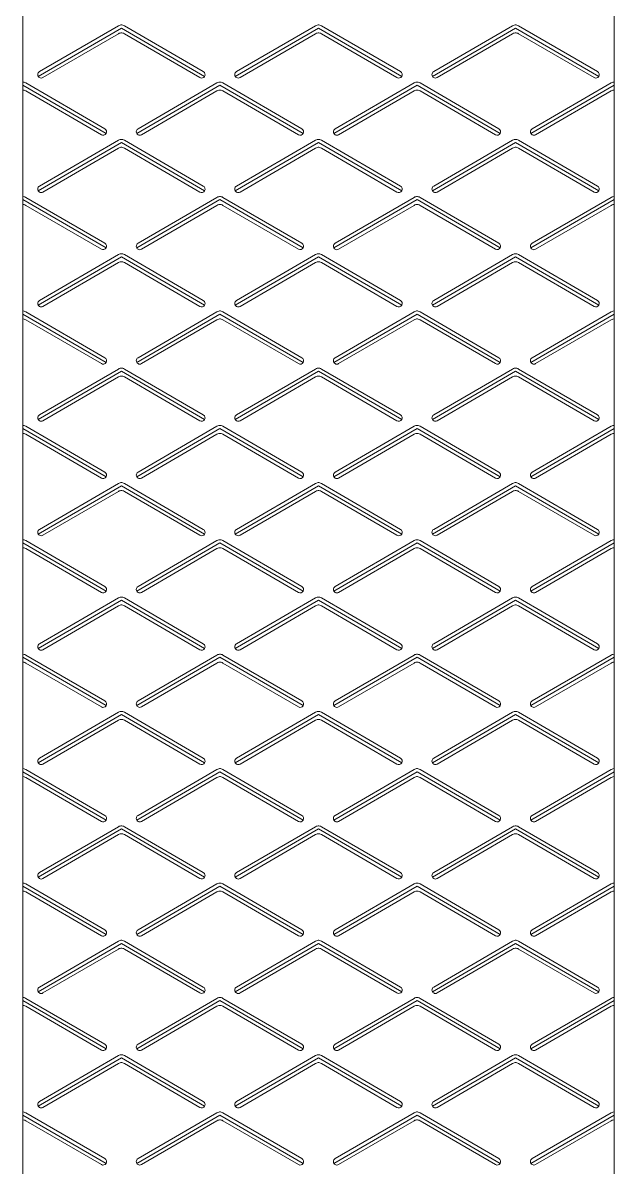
# Model space of a CAD drawing. Header units: metres. Extents: x 0 to 22, y 0 to 162.
# Drawn here: x 0 to 21.54, y 80.15 to 121.79 of the extents above; entities that cross this region are included whole.
import ezdxf

# ---------------------------------------------------------------- set-up
doc = ezdxf.new("R2010")
doc.units = ezdxf.units.M
doc.layers.add('TOP', color=1, linetype='Continuous', lineweight=0)

msp = doc.modelspace()

# ---------------------------------------------------------------- linework, layer by layer
at = {"layer": 'TOP'}
for p, q in [((0.56, 119.844), (3.59, 121.603)), ((0.606, 120.015), (3.482, 121.684)), ((3.482, 121.684), (3.513, 121.7)), ((3.513, 121.7), (3.544, 121.71)), ((3.544, 121.71), (3.575, 121.715)), ((3.575, 121.715), (3.605, 121.715)), ((3.59, 121.603), (6.62, 119.844)), ((3.605, 121.715), (3.636, 121.71)), ((3.636, 121.71), (3.667, 121.7)), ((3.667, 121.7), (3.698, 121.684)), ((3.698, 121.684), (6.574, 120.015)), ((7.74, 119.844), (10.77, 121.603)), ((7.786, 120.015), (10.662, 121.684)), ((10.662, 121.684), (10.693, 121.7)), ((10.693, 121.7), (10.724, 121.71)), ((10.724, 121.71), (10.755, 121.715)), ((10.755, 121.715), (10.785, 121.715)), ((10.77, 121.603), (13.8, 119.844)), ((10.785, 121.715), (10.816, 121.71)), ((10.816, 121.71), (10.847, 121.7)), ((10.847, 121.7), (10.878, 121.684)), ((10.878, 121.684), (13.754, 120.015)), ((14.92, 119.844), (17.95, 121.603)), ((14.966, 120.015), (17.842, 121.684)), ((17.842, 121.684), (17.873, 121.7)), ((17.873, 121.7), (17.904, 121.71)), ((17.904, 121.71), (17.935, 121.715)), ((17.935, 121.715), (17.965, 121.715)), ((17.95, 121.603), (20.98, 119.844)), ((17.965, 121.715), (17.996, 121.71)), ((17.996, 121.71), (18.027, 121.7)), ((18.027, 121.7), (18.058, 121.684)), ((18.058, 121.684), (20.934, 120.015)), ((0.731, 119.798), (3.482, 121.396)), ((3.482, 121.396), (3.513, 121.411)), ((3.513, 121.411), (3.544, 121.421)), ((3.544, 121.421), (3.575, 121.426)), ((3.575, 121.426), (3.605, 121.426)), ((3.605, 121.426), (3.636, 121.421)), ((3.636, 121.421), (3.667, 121.411)), ((3.667, 121.411), (3.698, 121.396)), ((3.698, 121.396), (6.449, 119.798)), ((7.911, 119.798), (10.662, 121.396)), ((10.662, 121.396), (10.693, 121.411)), ((10.693, 121.411), (10.724, 121.421)), ((10.724, 121.421), (10.755, 121.426)), ((10.755, 121.426), (10.785, 121.426)), ((10.785, 121.426), (10.816, 121.421)), ((10.816, 121.421), (10.847, 121.411)), ((10.847, 121.411), (10.878, 121.396)), ((10.878, 121.396), (13.629, 119.798)), ((15.091, 119.798), (17.842, 121.396)), ((17.842, 121.396), (17.873, 121.411)), ((17.873, 121.411), (17.904, 121.421)), ((17.904, 121.421), (17.935, 121.426)), ((17.935, 121.426), (17.965, 121.426)), ((17.965, 121.426), (17.996, 121.421)), ((17.996, 121.421), (18.027, 121.411)), ((18.027, 121.411), (18.058, 121.396)), ((18.058, 121.396), (20.809, 119.798)), ((0, 119.521), (3.03, 117.762)), ((0.015, 119.633), (0.046, 119.628)), ((0.046, 119.628), (0.077, 119.617)), ((0.077, 119.617), (0.108, 119.602)), ((0.108, 119.602), (2.984, 117.932)), ((4.15, 117.762), (7.18, 119.521)), ((4.196, 117.932), (7.072, 119.602)), ((7.072, 119.602), (7.103, 119.617)), ((7.103, 119.617), (7.134, 119.628)), ((7.134, 119.628), (7.165, 119.633)), ((7.165, 119.633), (7.195, 119.633)), ((7.18, 119.521), (10.21, 117.762)), ((7.195, 119.633), (7.226, 119.628)), ((7.226, 119.628), (7.257, 119.617)), ((7.257, 119.617), (7.288, 119.602)), ((7.288, 119.602), (10.164, 117.932)), ((11.33, 117.762), (14.36, 119.521)), ((11.376, 117.932), (14.252, 119.602)), ((14.252, 119.602), (14.283, 119.617)), ((14.283, 119.617), (14.314, 119.628)), ((14.314, 119.628), (14.345, 119.633)), ((14.345, 119.633), (14.375, 119.633)), ((14.36, 119.521), (17.39, 117.762)), ((14.375, 119.633), (14.406, 119.628)), ((14.406, 119.628), (14.437, 119.617)), ((14.437, 119.617), (14.468, 119.602)), ((14.468, 119.602), (17.344, 117.932)), ((18.51, 117.762), (21.54, 119.521)), ((18.556, 117.932), (21.432, 119.602)), ((21.432, 119.602), (21.463, 119.617)), ((21.463, 119.617), (21.494, 119.628)), ((21.494, 119.628), (21.525, 119.633)), ((0.015, 119.344), (0.046, 119.339)), ((0.046, 119.339), (0.077, 119.329)), ((0.077, 119.329), (0.108, 119.313)), ((0.108, 119.313), (2.859, 117.716)), ((4.321, 117.716), (7.072, 119.313)), ((7.072, 119.313), (7.103, 119.329)), ((7.103, 119.329), (7.134, 119.339)), ((7.134, 119.339), (7.165, 119.344)), ((7.165, 119.344), (7.195, 119.344)), ((7.195, 119.344), (7.226, 119.339)), ((7.226, 119.339), (7.257, 119.329)), ((7.257, 119.329), (7.288, 119.313)), ((7.288, 119.313), (10.039, 117.716)), ((11.501, 117.716), (14.252, 119.313)), ((14.252, 119.313), (14.283, 119.329)), ((14.283, 119.329), (14.314, 119.339)), ((14.314, 119.339), (14.345, 119.344)), ((14.345, 119.344), (14.375, 119.344)), ((14.375, 119.344), (14.406, 119.339)), ((14.406, 119.339), (14.437, 119.329)), ((14.437, 119.329), (14.468, 119.313)), ((14.468, 119.313), (17.219, 117.716)), ((18.681, 117.716), (21.432, 119.313)), ((21.432, 119.313), (21.463, 119.329)), ((21.463, 119.329), (21.494, 119.339)), ((21.494, 119.339), (21.525, 119.344)), ((0.56, 115.68), (3.59, 117.438)), ((0.606, 115.85), (3.482, 117.52)), ((3.482, 117.52), (3.513, 117.535)), ((3.513, 117.535), (3.544, 117.546)), ((3.544, 117.546), (3.575, 117.551)), ((3.575, 117.551), (3.605, 117.551)), ((3.59, 117.438), (6.62, 115.68)), ((3.605, 117.551), (3.636, 117.546)), ((3.636, 117.546), (3.667, 117.535)), ((3.667, 117.535), (3.698, 117.52)), ((3.698, 117.52), (6.574, 115.85)), ((7.74, 115.68), (10.77, 117.438)), ((7.786, 115.85), (10.662, 117.52)), ((10.662, 117.52), (10.693, 117.535)), ((10.693, 117.535), (10.724, 117.546)), ((10.724, 117.546), (10.755, 117.551)), ((10.755, 117.551), (10.785, 117.551)), ((10.77, 117.438), (13.8, 115.68)), ((10.785, 117.551), (10.816, 117.546)), ((10.816, 117.546), (10.847, 117.535)), ((10.847, 117.535), (10.878, 117.52)), ((10.878, 117.52), (13.754, 115.85)), ((14.92, 115.68), (17.95, 117.438)), ((14.966, 115.85), (17.842, 117.52)), ((17.842, 117.52), (17.873, 117.535)), ((17.873, 117.535), (17.904, 117.546)), ((17.904, 117.546), (17.935, 117.551)), ((17.935, 117.551), (17.965, 117.551)), ((17.95, 117.438), (20.98, 115.68)), ((17.965, 117.551), (17.996, 117.546)), ((17.996, 117.546), (18.027, 117.535)), ((18.027, 117.535), (18.058, 117.52)), ((18.058, 117.52), (20.934, 115.85)), ((0.731, 115.634), (3.482, 117.231)), ((3.482, 117.231), (3.513, 117.247)), ((3.513, 117.247), (3.544, 117.257)), ((3.544, 117.257), (3.575, 117.262)), ((3.575, 117.262), (3.605, 117.262)), ((3.605, 117.262), (3.636, 117.257)), ((3.636, 117.257), (3.667, 117.247)), ((3.667, 117.247), (3.698, 117.231)), ((3.698, 117.231), (6.449, 115.634)), ((7.911, 115.634), (10.662, 117.231)), ((10.662, 117.231), (10.693, 117.247)), ((10.693, 117.247), (10.724, 117.257)), ((10.724, 117.257), (10.755, 117.262)), ((10.755, 117.262), (10.785, 117.262)), ((10.785, 117.262), (10.816, 117.257)), ((10.816, 117.257), (10.847, 117.247)), ((10.847, 117.247), (10.878, 117.231)), ((10.878, 117.231), (13.629, 115.634)), ((15.091, 115.634), (17.842, 117.231)), ((17.842, 117.231), (17.873, 117.247)), ((17.873, 117.247), (17.904, 117.257)), ((17.904, 117.257), (17.935, 117.262)), ((17.935, 117.262), (17.965, 117.262)), ((17.965, 117.262), (17.996, 117.257)), ((17.996, 117.257), (18.027, 117.247)), ((18.027, 117.247), (18.058, 117.231)), ((18.058, 117.231), (20.809, 115.634)), ((0, 115.356), (3.03, 113.597)), ((0.015, 115.468), (0.046, 115.463)), ((0.046, 115.463), (0.077, 115.453)), ((0.077, 115.453), (0.108, 115.438)), ((0.108, 115.438), (2.984, 113.768)), ((4.15, 113.597), (7.18, 115.356)), ((4.196, 113.768), (7.072, 115.438)), ((7.072, 115.438), (7.103, 115.453)), ((7.103, 115.453), (7.134, 115.463)), ((7.134, 115.463), (7.165, 115.468)), ((7.165, 115.468), (7.195, 115.468)), ((7.18, 115.356), (10.21, 113.597)), ((7.195, 115.468), (7.226, 115.463)), ((7.226, 115.463), (7.257, 115.453)), ((7.257, 115.453), (7.288, 115.438)), ((7.288, 115.438), (10.164, 113.768)), ((11.33, 113.597), (14.36, 115.356)), ((11.376, 113.768), (14.252, 115.438)), ((14.252, 115.438), (14.283, 115.453)), ((14.283, 115.453), (14.314, 115.463)), ((14.314, 115.463), (14.345, 115.468)), ((14.345, 115.468), (14.375, 115.468)), ((14.36, 115.356), (17.39, 113.597)), ((14.375, 115.468), (14.406, 115.463)), ((14.406, 115.463), (14.437, 115.453)), ((14.437, 115.453), (14.468, 115.438)), ((14.468, 115.438), (17.344, 113.768)), ((18.51, 113.597), (21.54, 115.356)), ((18.556, 113.768), (21.432, 115.438)), ((21.432, 115.438), (21.463, 115.453)), ((21.463, 115.453), (21.494, 115.463)), ((21.494, 115.463), (21.525, 115.468)), ((0.015, 115.18), (0.046, 115.175)), ((0.046, 115.175), (0.077, 115.164)), ((0.077, 115.164), (0.108, 115.149)), ((0.108, 115.149), (2.859, 113.552)), ((4.321, 113.552), (7.072, 115.149)), ((7.072, 115.149), (7.103, 115.164)), ((7.103, 115.164), (7.134, 115.175)), ((7.134, 115.175), (7.165, 115.18)), ((7.165, 115.18), (7.195, 115.18)), ((7.195, 115.18), (7.226, 115.175)), ((7.226, 115.175), (7.257, 115.164)), ((7.257, 115.164), (7.288, 115.149)), ((7.288, 115.149), (10.039, 113.552)), ((11.501, 113.552), (14.252, 115.149)), ((14.252, 115.149), (14.283, 115.164)), ((14.283, 115.164), (14.314, 115.175)), ((14.314, 115.175), (14.345, 115.18)), ((14.345, 115.18), (14.375, 115.18)), ((14.375, 115.18), (14.406, 115.175)), ((14.406, 115.175), (14.437, 115.164)), ((14.437, 115.164), (14.468, 115.149)), ((14.468, 115.149), (17.219, 113.552)), ((18.681, 113.552), (21.432, 115.149)), ((21.432, 115.149), (21.463, 115.164)), ((21.463, 115.164), (21.494, 115.175)), ((21.494, 115.175), (21.525, 115.18)), ((0.56, 111.515), (3.59, 113.274)), ((0.606, 111.686), (3.482, 113.356)), ((3.482, 113.356), (3.513, 113.371)), ((3.513, 113.371), (3.544, 113.381)), ((3.544, 113.381), (3.575, 113.386)), ((3.575, 113.386), (3.605, 113.386)), ((3.59, 113.274), (6.62, 111.515)), ((3.605, 113.386), (3.636, 113.381)), ((3.636, 113.381), (3.667, 113.371)), ((3.667, 113.371), (3.698, 113.356)), ((3.698, 113.356), (6.574, 111.686)), ((7.74, 111.515), (10.77, 113.274)), ((7.786, 111.686), (10.662, 113.356)), ((10.662, 113.356), (10.693, 113.371)), ((10.693, 113.371), (10.724, 113.381)), ((10.724, 113.381), (10.755, 113.386)), ((10.755, 113.386), (10.785, 113.386)), ((10.77, 113.274), (13.8, 111.515)), ((10.785, 113.386), (10.816, 113.381)), ((10.816, 113.381), (10.847, 113.371)), ((10.847, 113.371), (10.878, 113.356)), ((10.878, 113.356), (13.754, 111.686)), ((14.92, 111.515), (17.95, 113.274)), ((14.966, 111.686), (17.842, 113.356)), ((17.842, 113.356), (17.873, 113.371)), ((17.873, 113.371), (17.904, 113.381)), ((17.904, 113.381), (17.935, 113.386)), ((17.935, 113.386), (17.965, 113.386)), ((17.95, 113.274), (20.98, 111.515)), ((17.965, 113.386), (17.996, 113.381)), ((17.996, 113.381), (18.027, 113.371)), ((18.027, 113.371), (18.058, 113.356)), ((18.058, 113.356), (20.934, 111.686)), ((0.731, 111.469), (3.482, 113.067)), ((3.482, 113.067), (3.513, 113.082)), ((3.513, 113.082), (3.544, 113.092)), ((3.544, 113.092), (3.575, 113.098)), ((3.575, 113.098), (3.605, 113.098)), ((3.605, 113.098), (3.636, 113.092)), ((3.636, 113.092), (3.667, 113.082)), ((3.667, 113.082), (3.698, 113.067)), ((3.698, 113.067), (6.449, 111.469)), ((7.911, 111.469), (10.662, 113.067)), ((10.662, 113.067), (10.693, 113.082)), ((10.693, 113.082), (10.724, 113.092)), ((10.724, 113.092), (10.755, 113.098)), ((10.755, 113.098), (10.785, 113.098)), ((10.785, 113.098), (10.816, 113.092)), ((10.816, 113.092), (10.847, 113.082)), ((10.847, 113.082), (10.878, 113.067)), ((10.878, 113.067), (13.629, 111.469)), ((15.091, 111.469), (17.842, 113.067)), ((17.842, 113.067), (17.873, 113.082)), ((17.873, 113.082), (17.904, 113.092)), ((17.904, 113.092), (17.935, 113.098)), ((17.935, 113.098), (17.965, 113.098)), ((17.965, 113.098), (17.996, 113.092)), ((17.996, 113.092), (18.027, 113.082)), ((18.027, 113.082), (18.058, 113.067)), ((18.058, 113.067), (20.809, 111.469)), ((0, 111.192), (3.03, 109.433)), ((0.015, 111.304), (0.046, 111.299)), ((0.046, 111.299), (0.077, 111.289)), ((0.077, 111.289), (0.108, 111.273)), ((0.108, 111.273), (2.984, 109.604)), ((4.15, 109.433), (7.18, 111.192)), ((4.196, 109.604), (7.072, 111.273)), ((7.072, 111.273), (7.103, 111.289)), ((7.103, 111.289), (7.134, 111.299)), ((7.134, 111.299), (7.165, 111.304)), ((7.165, 111.304), (7.195, 111.304)), ((7.18, 111.192), (10.21, 109.433)), ((7.195, 111.304), (7.226, 111.299)), ((7.226, 111.299), (7.257, 111.289)), ((7.257, 111.289), (7.288, 111.273)), ((7.288, 111.273), (10.164, 109.604)), ((11.33, 109.433), (14.36, 111.192)), ((11.376, 109.604), (14.252, 111.273)), ((14.252, 111.273), (14.283, 111.289)), ((14.283, 111.289), (14.314, 111.299)), ((14.314, 111.299), (14.345, 111.304)), ((14.345, 111.304), (14.375, 111.304)), ((14.36, 111.192), (17.39, 109.433)), ((14.375, 111.304), (14.406, 111.299)), ((14.406, 111.299), (14.437, 111.289)), ((14.437, 111.289), (14.468, 111.273)), ((14.468, 111.273), (17.344, 109.604)), ((18.51, 109.433), (21.54, 111.192)), ((18.556, 109.604), (21.432, 111.273)), ((21.432, 111.273), (21.463, 111.289)), ((21.463, 111.289), (21.494, 111.299)), ((21.494, 111.299), (21.525, 111.304)), ((0.015, 111.015), (0.046, 111.01)), ((0.046, 111.01), (0.077, 111)), ((0.077, 111), (0.108, 110.985)), ((0.108, 110.985), (2.859, 109.387)), ((4.321, 109.387), (7.072, 110.985)), ((7.072, 110.985), (7.103, 111)), ((7.103, 111), (7.134, 111.01)), ((7.134, 111.01), (7.165, 111.015)), ((7.165, 111.015), (7.195, 111.015)), ((7.195, 111.015), (7.226, 111.01)), ((7.226, 111.01), (7.257, 111)), ((7.257, 111), (7.288, 110.985)), ((7.288, 110.985), (10.039, 109.387)), ((11.501, 109.387), (14.252, 110.985)), ((14.252, 110.985), (14.283, 111)), ((14.283, 111), (14.314, 111.01)), ((14.314, 111.01), (14.345, 111.015)), ((14.345, 111.015), (14.375, 111.015)), ((14.375, 111.015), (14.406, 111.01)), ((14.406, 111.01), (14.437, 111)), ((14.437, 111), (14.468, 110.985)), ((14.468, 110.985), (17.219, 109.387)), ((18.681, 109.387), (21.432, 110.985)), ((21.432, 110.985), (21.463, 111)), ((21.463, 111), (21.494, 111.01)), ((21.494, 111.01), (21.525, 111.015)), ((0.56, 107.351), (3.59, 109.11)), ((0.606, 107.521), (3.482, 109.191)), ((3.482, 109.191), (3.513, 109.207)), ((3.513, 109.207), (3.544, 109.217)), ((3.544, 109.217), (3.575, 109.222)), ((3.575, 109.222), (3.605, 109.222)), ((3.59, 109.11), (6.62, 107.351)), ((3.605, 109.222), (3.636, 109.217)), ((3.636, 109.217), (3.667, 109.207)), ((3.667, 109.207), (3.698, 109.191)), ((3.698, 109.191), (6.574, 107.521)), ((7.74, 107.351), (10.77, 109.11)), ((7.786, 107.521), (10.662, 109.191)), ((10.662, 109.191), (10.693, 109.207)), ((10.693, 109.207), (10.724, 109.217)), ((10.724, 109.217), (10.755, 109.222)), ((10.755, 109.222), (10.785, 109.222)), ((10.77, 109.11), (13.8, 107.351)), ((10.785, 109.222), (10.816, 109.217)), ((10.816, 109.217), (10.847, 109.207)), ((10.847, 109.207), (10.878, 109.191)), ((10.878, 109.191), (13.754, 107.521)), ((14.92, 107.351), (17.95, 109.11)), ((14.966, 107.521), (17.842, 109.191)), ((17.842, 109.191), (17.873, 109.207)), ((17.873, 109.207), (17.904, 109.217)), ((17.904, 109.217), (17.935, 109.222)), ((17.935, 109.222), (17.965, 109.222)), ((17.95, 109.11), (20.98, 107.351)), ((17.965, 109.222), (17.996, 109.217)), ((17.996, 109.217), (18.027, 109.207)), ((18.027, 109.207), (18.058, 109.191)), ((18.058, 109.191), (20.934, 107.521)), ((0.731, 107.305), (3.482, 108.902)), ((3.482, 108.902), (3.513, 108.918)), ((3.513, 108.918), (3.544, 108.928)), ((3.544, 108.928), (3.575, 108.933)), ((3.575, 108.933), (3.605, 108.933)), ((3.605, 108.933), (3.636, 108.928)), ((3.636, 108.928), (3.667, 108.918)), ((3.667, 108.918), (3.698, 108.902)), ((3.698, 108.902), (6.449, 107.305)), ((7.911, 107.305), (10.662, 108.902)), ((10.662, 108.902), (10.693, 108.918)), ((10.693, 108.918), (10.724, 108.928)), ((10.724, 108.928), (10.755, 108.933)), ((10.755, 108.933), (10.785, 108.933)), ((10.785, 108.933), (10.816, 108.928)), ((10.816, 108.928), (10.847, 108.918)), ((10.847, 108.918), (10.878, 108.902)), ((10.878, 108.902), (13.629, 107.305)), ((15.091, 107.305), (17.842, 108.902)), ((17.842, 108.902), (17.873, 108.918)), ((17.873, 108.918), (17.904, 108.928)), ((17.904, 108.928), (17.935, 108.933)), ((17.935, 108.933), (17.965, 108.933)), ((17.965, 108.933), (17.996, 108.928)), ((17.996, 108.928), (18.027, 108.918)), ((18.027, 108.918), (18.058, 108.902)), ((18.058, 108.902), (20.809, 107.305)), ((0, 107.027), (3.03, 105.269)), ((0.015, 107.14), (0.046, 107.135)), ((0.046, 107.135), (0.077, 107.124)), ((0.077, 107.124), (0.108, 107.109)), ((0.108, 107.109), (2.984, 105.439)), ((4.15, 105.269), (7.18, 107.027)), ((4.196, 105.439), (7.072, 107.109)), ((7.072, 107.109), (7.103, 107.124)), ((7.103, 107.124), (7.134, 107.135)), ((7.134, 107.135), (7.165, 107.14)), ((7.165, 107.14), (7.195, 107.14)), ((7.18, 107.027), (10.21, 105.269)), ((7.195, 107.14), (7.226, 107.135)), ((7.226, 107.135), (7.257, 107.124)), ((7.257, 107.124), (7.288, 107.109)), ((7.288, 107.109), (10.164, 105.439)), ((11.33, 105.269), (14.36, 107.027)), ((11.376, 105.439), (14.252, 107.109)), ((14.252, 107.109), (14.283, 107.124)), ((14.283, 107.124), (14.314, 107.135)), ((14.314, 107.135), (14.345, 107.14)), ((14.345, 107.14), (14.375, 107.14)), ((14.36, 107.027), (17.39, 105.269)), ((14.375, 107.14), (14.406, 107.135)), ((14.406, 107.135), (14.437, 107.124)), ((14.437, 107.124), (14.468, 107.109)), ((14.468, 107.109), (17.344, 105.439)), ((18.51, 105.269), (21.54, 107.027)), ((18.556, 105.439), (21.432, 107.109)), ((21.432, 107.109), (21.463, 107.124)), ((21.463, 107.124), (21.494, 107.135)), ((21.494, 107.135), (21.525, 107.14)), ((0.015, 106.851), (0.046, 106.846)), ((0.046, 106.846), (0.077, 106.836)), ((0.077, 106.836), (0.108, 106.82)), ((0.108, 106.82), (2.859, 105.223)), ((4.321, 105.223), (7.072, 106.82)), ((7.072, 106.82), (7.103, 106.836)), ((7.103, 106.836), (7.134, 106.846)), ((7.134, 106.846), (7.165, 106.851)), ((7.165, 106.851), (7.195, 106.851)), ((7.195, 106.851), (7.226, 106.846)), ((7.226, 106.846), (7.257, 106.836)), ((7.257, 106.836), (7.288, 106.82)), ((7.288, 106.82), (10.039, 105.223)), ((11.501, 105.223), (14.252, 106.82)), ((14.252, 106.82), (14.283, 106.836)), ((14.283, 106.836), (14.314, 106.846)), ((14.314, 106.846), (14.345, 106.851)), ((14.345, 106.851), (14.375, 106.851)), ((14.375, 106.851), (14.406, 106.846)), ((14.406, 106.846), (14.437, 106.836)), ((14.437, 106.836), (14.468, 106.82)), ((14.468, 106.82), (17.219, 105.223)), ((18.681, 105.223), (21.432, 106.82)), ((21.432, 106.82), (21.463, 106.836)), ((21.463, 106.836), (21.494, 106.846)), ((21.494, 106.846), (21.525, 106.851)), ((0.56, 103.186), (3.59, 104.945)), ((0.606, 103.357), (3.482, 105.027)), ((3.482, 105.027), (3.513, 105.042)), ((3.513, 105.042), (3.544, 105.052)), ((3.544, 105.052), (3.575, 105.058)), ((3.575, 105.058), (3.605, 105.058)), ((3.59, 104.945), (6.62, 103.186)), ((3.605, 105.058), (3.636, 105.052)), ((3.636, 105.052), (3.667, 105.042)), ((3.667, 105.042), (3.698, 105.027)), ((3.698, 105.027), (6.574, 103.357)), ((7.74, 103.186), (10.77, 104.945)), ((7.786, 103.357), (10.662, 105.027)), ((10.662, 105.027), (10.693, 105.042)), ((10.693, 105.042), (10.724, 105.052)), ((10.724, 105.052), (10.755, 105.058)), ((10.755, 105.058), (10.785, 105.058)), ((10.77, 104.945), (13.8, 103.186)), ((10.785, 105.058), (10.816, 105.052)), ((10.816, 105.052), (10.847, 105.042)), ((10.847, 105.042), (10.878, 105.027)), ((10.878, 105.027), (13.754, 103.357)), ((14.92, 103.186), (17.95, 104.945)), ((14.966, 103.357), (17.842, 105.027)), ((17.842, 105.027), (17.873, 105.042)), ((17.873, 105.042), (17.904, 105.052)), ((17.904, 105.052), (17.935, 105.058)), ((17.935, 105.058), (17.965, 105.058)), ((17.95, 104.945), (20.98, 103.186)), ((17.965, 105.058), (17.996, 105.052)), ((17.996, 105.052), (18.027, 105.042)), ((18.027, 105.042), (18.058, 105.027)), ((18.058, 105.027), (20.934, 103.357)), ((0.731, 103.141), (3.482, 104.738)), ((3.482, 104.738), (3.513, 104.753)), ((3.513, 104.753), (3.544, 104.764)), ((3.544, 104.764), (3.575, 104.769)), ((3.575, 104.769), (3.605, 104.769)), ((3.605, 104.769), (3.636, 104.764)), ((3.636, 104.764), (3.667, 104.753)), ((3.667, 104.753), (3.698, 104.738)), ((3.698, 104.738), (6.449, 103.141)), ((7.911, 103.141), (10.662, 104.738)), ((10.662, 104.738), (10.693, 104.753)), ((10.693, 104.753), (10.724, 104.764)), ((10.724, 104.764), (10.755, 104.769)), ((10.755, 104.769), (10.785, 104.769)), ((10.785, 104.769), (10.816, 104.764)), ((10.816, 104.764), (10.847, 104.753)), ((10.847, 104.753), (10.878, 104.738)), ((10.878, 104.738), (13.629, 103.141)), ((15.091, 103.141), (17.842, 104.738)), ((17.842, 104.738), (17.873, 104.753)), ((17.873, 104.753), (17.904, 104.764)), ((17.904, 104.764), (17.935, 104.769)), ((17.935, 104.769), (17.965, 104.769)), ((17.965, 104.769), (17.996, 104.764)), ((17.996, 104.764), (18.027, 104.753)), ((18.027, 104.753), (18.058, 104.738)), ((18.058, 104.738), (20.809, 103.141)), ((0, 102.863), (3.03, 101.104)), ((0.015, 102.975), (0.046, 102.97)), ((0.046, 102.97), (0.077, 102.96)), ((0.077, 102.96), (0.108, 102.945)), ((0.108, 102.945), (2.984, 101.275)), ((4.15, 101.104), (7.18, 102.863)), ((4.196, 101.275), (7.072, 102.945)), ((7.072, 102.945), (7.103, 102.96)), ((7.103, 102.96), (7.134, 102.97)), ((7.134, 102.97), (7.165, 102.975)), ((7.165, 102.975), (7.195, 102.975)), ((7.18, 102.863), (10.21, 101.104)), ((7.195, 102.975), (7.226, 102.97)), ((7.226, 102.97), (7.257, 102.96)), ((7.257, 102.96), (7.288, 102.945)), ((7.288, 102.945), (10.164, 101.275)), ((11.33, 101.104), (14.36, 102.863)), ((11.376, 101.275), (14.252, 102.945)), ((14.252, 102.945), (14.283, 102.96)), ((14.283, 102.96), (14.314, 102.97)), ((14.314, 102.97), (14.345, 102.975)), ((14.345, 102.975), (14.375, 102.975)), ((14.36, 102.863), (17.39, 101.104)), ((14.375, 102.975), (14.406, 102.97)), ((14.406, 102.97), (14.437, 102.96)), ((14.437, 102.96), (14.468, 102.945)), ((14.468, 102.945), (17.344, 101.275)), ((18.51, 101.104), (21.54, 102.863)), ((18.556, 101.275), (21.432, 102.945)), ((21.432, 102.945), (21.463, 102.96)), ((21.463, 102.96), (21.494, 102.97)), ((21.494, 102.97), (21.525, 102.975)), ((0.015, 102.687), (0.046, 102.682)), ((0.046, 102.682), (0.077, 102.671)), ((0.077, 102.671), (0.108, 102.656)), ((0.108, 102.656), (2.859, 101.058)), ((4.321, 101.058), (7.072, 102.656)), ((7.072, 102.656), (7.103, 102.671)), ((7.103, 102.671), (7.134, 102.682)), ((7.134, 102.682), (7.165, 102.687)), ((7.165, 102.687), (7.195, 102.687)), ((7.195, 102.687), (7.226, 102.682)), ((7.226, 102.682), (7.257, 102.671)), ((7.257, 102.671), (7.288, 102.656)), ((7.288, 102.656), (10.039, 101.058)), ((11.501, 101.058), (14.252, 102.656)), ((14.252, 102.656), (14.283, 102.671)), ((14.283, 102.671), (14.314, 102.682)), ((14.314, 102.682), (14.345, 102.687)), ((14.345, 102.687), (14.375, 102.687)), ((14.375, 102.687), (14.406, 102.682)), ((14.406, 102.682), (14.437, 102.671)), ((14.437, 102.671), (14.468, 102.656)), ((14.468, 102.656), (17.219, 101.058)), ((18.681, 101.058), (21.432, 102.656)), ((21.432, 102.656), (21.463, 102.671)), ((21.463, 102.671), (21.494, 102.682)), ((21.494, 102.682), (21.525, 102.687)), ((0.56, 99.022), (3.59, 100.781)), ((0.606, 99.193), (3.482, 100.862)), ((3.482, 100.862), (3.513, 100.878)), ((3.513, 100.878), (3.544, 100.888)), ((3.544, 100.888), (3.575, 100.893)), ((3.575, 100.893), (3.605, 100.893)), ((3.59, 100.781), (6.62, 99.022)), ((3.605, 100.893), (3.636, 100.888)), ((3.636, 100.888), (3.667, 100.878)), ((3.667, 100.878), (3.698, 100.862)), ((3.698, 100.862), (6.574, 99.193)), ((7.74, 99.022), (10.77, 100.781)), ((7.786, 99.193), (10.662, 100.862)), ((10.662, 100.862), (10.693, 100.878)), ((10.693, 100.878), (10.724, 100.888)), ((10.724, 100.888), (10.755, 100.893)), ((10.755, 100.893), (10.785, 100.893)), ((10.77, 100.781), (13.8, 99.022)), ((10.785, 100.893), (10.816, 100.888)), ((10.816, 100.888), (10.847, 100.878)), ((10.847, 100.878), (10.878, 100.862)), ((10.878, 100.862), (13.754, 99.193)), ((14.92, 99.022), (17.95, 100.781)), ((14.966, 99.193), (17.842, 100.862)), ((17.842, 100.862), (17.873, 100.878)), ((17.873, 100.878), (17.904, 100.888)), ((17.904, 100.888), (17.935, 100.893)), ((17.935, 100.893), (17.965, 100.893)), ((17.95, 100.781), (20.98, 99.022)), ((17.965, 100.893), (17.996, 100.888)), ((17.996, 100.888), (18.027, 100.878)), ((18.027, 100.878), (18.058, 100.862)), ((18.058, 100.862), (20.934, 99.193)), ((0.731, 98.976), (3.482, 100.574)), ((3.482, 100.574), (3.513, 100.589)), ((3.513, 100.589), (3.544, 100.599)), ((3.544, 100.599), (3.575, 100.604)), ((3.575, 100.604), (3.605, 100.604)), ((3.605, 100.604), (3.636, 100.599)), ((3.636, 100.599), (3.667, 100.589)), ((3.667, 100.589), (3.698, 100.574)), ((3.698, 100.574), (6.449, 98.976)), ((7.911, 98.976), (10.662, 100.574)), ((10.662, 100.574), (10.693, 100.589)), ((10.693, 100.589), (10.724, 100.599)), ((10.724, 100.599), (10.755, 100.604)), ((10.755, 100.604), (10.785, 100.604)), ((10.785, 100.604), (10.816, 100.599)), ((10.816, 100.599), (10.847, 100.589)), ((10.847, 100.589), (10.878, 100.574)), ((10.878, 100.574), (13.629, 98.976)), ((15.091, 98.976), (17.842, 100.574)), ((17.842, 100.574), (17.873, 100.589)), ((17.873, 100.589), (17.904, 100.599)), ((17.904, 100.599), (17.935, 100.604)), ((17.935, 100.604), (17.965, 100.604)), ((17.965, 100.604), (17.996, 100.599)), ((17.996, 100.599), (18.027, 100.589)), ((18.027, 100.589), (18.058, 100.574)), ((18.058, 100.574), (20.809, 98.976)), ((0, 98.699), (3.03, 96.94)), ((0.015, 98.811), (0.046, 98.806)), ((0.046, 98.806), (0.077, 98.796)), ((0.077, 98.796), (0.108, 98.78)), ((0.108, 98.78), (2.984, 97.111)), ((4.15, 96.94), (7.18, 98.699)), ((4.196, 97.111), (7.072, 98.78)), ((7.072, 98.78), (7.103, 98.796)), ((7.103, 98.796), (7.134, 98.806)), ((7.134, 98.806), (7.165, 98.811)), ((7.165, 98.811), (7.195, 98.811)), ((7.18, 98.699), (10.21, 96.94)), ((7.195, 98.811), (7.226, 98.806)), ((7.226, 98.806), (7.257, 98.796)), ((7.257, 98.796), (7.288, 98.78)), ((7.288, 98.78), (10.164, 97.111)), ((11.33, 96.94), (14.36, 98.699)), ((11.376, 97.111), (14.252, 98.78)), ((14.252, 98.78), (14.283, 98.796)), ((14.283, 98.796), (14.314, 98.806)), ((14.314, 98.806), (14.345, 98.811)), ((14.345, 98.811), (14.375, 98.811)), ((14.36, 98.699), (17.39, 96.94)), ((14.375, 98.811), (14.406, 98.806)), ((14.406, 98.806), (14.437, 98.796)), ((14.437, 98.796), (14.468, 98.78)), ((14.468, 98.78), (17.344, 97.111)), ((18.51, 96.94), (21.54, 98.699)), ((18.556, 97.111), (21.432, 98.78)), ((21.432, 98.78), (21.463, 98.796)), ((21.463, 98.796), (21.494, 98.806)), ((21.494, 98.806), (21.525, 98.811)), ((0.015, 98.522), (0.046, 98.517)), ((0.046, 98.517), (0.077, 98.507)), ((0.077, 98.507), (0.108, 98.492)), ((0.108, 98.492), (2.859, 96.894)), ((4.321, 96.894), (7.072, 98.492)), ((7.072, 98.492), (7.103, 98.507)), ((7.103, 98.507), (7.134, 98.517)), ((7.134, 98.517), (7.165, 98.522)), ((7.165, 98.522), (7.195, 98.522)), ((7.195, 98.522), (7.226, 98.517)), ((7.226, 98.517), (7.257, 98.507)), ((7.257, 98.507), (7.288, 98.492)), ((7.288, 98.492), (10.039, 96.894)), ((11.501, 96.894), (14.252, 98.492)), ((14.252, 98.492), (14.283, 98.507)), ((14.283, 98.507), (14.314, 98.517)), ((14.314, 98.517), (14.345, 98.522)), ((14.345, 98.522), (14.375, 98.522)), ((14.375, 98.522), (14.406, 98.517)), ((14.406, 98.517), (14.437, 98.507)), ((14.437, 98.507), (14.468, 98.492)), ((14.468, 98.492), (17.219, 96.894)), ((18.681, 96.894), (21.432, 98.492)), ((21.432, 98.492), (21.463, 98.507)), ((21.463, 98.507), (21.494, 98.517)), ((21.494, 98.517), (21.525, 98.522)), ((0.56, 94.858), (3.59, 96.616)), ((0.606, 95.028), (3.482, 96.698)), ((3.482, 96.698), (3.513, 96.713)), ((3.513, 96.713), (3.544, 96.724)), ((3.544, 96.724), (3.575, 96.729)), ((3.575, 96.729), (3.605, 96.729)), ((3.59, 96.616), (6.62, 94.858)), ((3.605, 96.729), (3.636, 96.724)), ((3.636, 96.724), (3.667, 96.713)), ((3.667, 96.713), (3.698, 96.698)), ((3.698, 96.698), (6.574, 95.028)), ((7.74, 94.858), (10.77, 96.616)), ((7.786, 95.028), (10.662, 96.698)), ((10.662, 96.698), (10.693, 96.713)), ((10.693, 96.713), (10.724, 96.724)), ((10.724, 96.724), (10.755, 96.729)), ((10.755, 96.729), (10.785, 96.729)), ((10.77, 96.616), (13.8, 94.858)), ((10.785, 96.729), (10.816, 96.724)), ((10.816, 96.724), (10.847, 96.713)), ((10.847, 96.713), (10.878, 96.698)), ((10.878, 96.698), (13.754, 95.028)), ((14.92, 94.858), (17.95, 96.616)), ((14.966, 95.028), (17.842, 96.698)), ((17.842, 96.698), (17.873, 96.713)), ((17.873, 96.713), (17.904, 96.724)), ((17.904, 96.724), (17.935, 96.729)), ((17.935, 96.729), (17.965, 96.729)), ((17.95, 96.616), (20.98, 94.858)), ((17.965, 96.729), (17.996, 96.724)), ((17.996, 96.724), (18.027, 96.713)), ((18.027, 96.713), (18.058, 96.698)), ((18.058, 96.698), (20.934, 95.028)), ((0.731, 94.812), (3.482, 96.409)), ((3.482, 96.409), (3.513, 96.425)), ((3.513, 96.425), (3.544, 96.435)), ((3.544, 96.435), (3.575, 96.44)), ((3.575, 96.44), (3.605, 96.44)), ((3.605, 96.44), (3.636, 96.435)), ((3.636, 96.435), (3.667, 96.425)), ((3.667, 96.425), (3.698, 96.409)), ((3.698, 96.409), (6.449, 94.812)), ((7.911, 94.812), (10.662, 96.409)), ((10.662, 96.409), (10.693, 96.425)), ((10.693, 96.425), (10.724, 96.435)), ((10.724, 96.435), (10.755, 96.44)), ((10.755, 96.44), (10.785, 96.44)), ((10.785, 96.44), (10.816, 96.435)), ((10.816, 96.435), (10.847, 96.425)), ((10.847, 96.425), (10.878, 96.409)), ((10.878, 96.409), (13.629, 94.812)), ((15.091, 94.812), (17.842, 96.409)), ((17.842, 96.409), (17.873, 96.425)), ((17.873, 96.425), (17.904, 96.435)), ((17.904, 96.435), (17.935, 96.44)), ((17.935, 96.44), (17.965, 96.44)), ((17.965, 96.44), (17.996, 96.435)), ((17.996, 96.435), (18.027, 96.425)), ((18.027, 96.425), (18.058, 96.409)), ((18.058, 96.409), (20.809, 94.812)), ((0, 94.534), (3.03, 92.775)), ((0.015, 94.647), (0.046, 94.641)), ((0.046, 94.641), (0.077, 94.631)), ((0.077, 94.631), (0.108, 94.616)), ((0.108, 94.616), (2.984, 92.946)), ((4.15, 92.775), (7.18, 94.534)), ((4.196, 92.946), (7.072, 94.616)), ((7.072, 94.616), (7.103, 94.631)), ((7.103, 94.631), (7.134, 94.641)), ((7.134, 94.641), (7.165, 94.647)), ((7.165, 94.647), (7.195, 94.647)), ((7.18, 94.534), (10.21, 92.775)), ((7.195, 94.647), (7.226, 94.641)), ((7.226, 94.641), (7.257, 94.631)), ((7.257, 94.631), (7.288, 94.616)), ((7.288, 94.616), (10.164, 92.946)), ((11.33, 92.775), (14.36, 94.534)), ((11.376, 92.946), (14.252, 94.616)), ((14.252, 94.616), (14.283, 94.631)), ((14.283, 94.631), (14.314, 94.641)), ((14.314, 94.641), (14.345, 94.647)), ((14.345, 94.647), (14.375, 94.647)), ((14.36, 94.534), (17.39, 92.775)), ((14.375, 94.647), (14.406, 94.641)), ((14.406, 94.641), (14.437, 94.631)), ((14.437, 94.631), (14.468, 94.616)), ((14.468, 94.616), (17.344, 92.946)), ((18.51, 92.775), (21.54, 94.534)), ((18.556, 92.946), (21.432, 94.616)), ((21.432, 94.616), (21.463, 94.631)), ((21.463, 94.631), (21.494, 94.641)), ((21.494, 94.641), (21.525, 94.647)), ((0.015, 94.358), (0.046, 94.353)), ((0.046, 94.353), (0.077, 94.343)), ((0.077, 94.343), (0.108, 94.327)), ((0.108, 94.327), (2.859, 92.73)), ((4.321, 92.73), (7.072, 94.327)), ((7.072, 94.327), (7.103, 94.343)), ((7.103, 94.343), (7.134, 94.353)), ((7.134, 94.353), (7.165, 94.358)), ((7.165, 94.358), (7.195, 94.358)), ((7.195, 94.358), (7.226, 94.353)), ((7.226, 94.353), (7.257, 94.343)), ((7.257, 94.343), (7.288, 94.327)), ((7.288, 94.327), (10.039, 92.73)), ((11.501, 92.73), (14.252, 94.327)), ((14.252, 94.327), (14.283, 94.343)), ((14.283, 94.343), (14.314, 94.353)), ((14.314, 94.353), (14.345, 94.358)), ((14.345, 94.358), (14.375, 94.358)), ((14.375, 94.358), (14.406, 94.353)), ((14.406, 94.353), (14.437, 94.343)), ((14.437, 94.343), (14.468, 94.327)), ((14.468, 94.327), (17.219, 92.73)), ((18.681, 92.73), (21.432, 94.327)), ((21.432, 94.327), (21.463, 94.343)), ((21.463, 94.343), (21.494, 94.353)), ((21.494, 94.353), (21.525, 94.358)), ((0.56, 90.693), (3.59, 92.452)), ((0.606, 90.864), (3.482, 92.534)), ((3.482, 92.534), (3.513, 92.549)), ((3.513, 92.549), (3.544, 92.559)), ((3.544, 92.559), (3.575, 92.564)), ((3.575, 92.564), (3.605, 92.564)), ((3.59, 92.452), (6.62, 90.693)), ((3.605, 92.564), (3.636, 92.559)), ((3.636, 92.559), (3.667, 92.549)), ((3.667, 92.549), (3.698, 92.534)), ((3.698, 92.534), (6.574, 90.864)), ((7.74, 90.693), (10.77, 92.452)), ((7.786, 90.864), (10.662, 92.534)), ((10.662, 92.534), (10.693, 92.549)), ((10.693, 92.549), (10.724, 92.559)), ((10.724, 92.559), (10.755, 92.564)), ((10.755, 92.564), (10.785, 92.564)), ((10.77, 92.452), (13.8, 90.693)), ((10.785, 92.564), (10.816, 92.559)), ((10.816, 92.559), (10.847, 92.549)), ((10.847, 92.549), (10.878, 92.534)), ((10.878, 92.534), (13.754, 90.864)), ((14.92, 90.693), (17.95, 92.452)), ((14.966, 90.864), (17.842, 92.534)), ((17.842, 92.534), (17.873, 92.549)), ((17.873, 92.549), (17.904, 92.559)), ((17.904, 92.559), (17.935, 92.564)), ((17.935, 92.564), (17.965, 92.564)), ((17.95, 92.452), (20.98, 90.693)), ((17.965, 92.564), (17.996, 92.559)), ((17.996, 92.559), (18.027, 92.549)), ((18.027, 92.549), (18.058, 92.534)), ((18.058, 92.534), (20.934, 90.864)), ((0.731, 90.647), (3.482, 92.245)), ((3.482, 92.245), (3.513, 92.26)), ((3.513, 92.26), (3.544, 92.271)), ((3.544, 92.271), (3.575, 92.276)), ((3.575, 92.276), (3.605, 92.276)), ((3.605, 92.276), (3.636, 92.271)), ((3.636, 92.271), (3.667, 92.26)), ((3.667, 92.26), (3.698, 92.245)), ((3.698, 92.245), (6.449, 90.647)), ((7.911, 90.647), (10.662, 92.245)), ((10.662, 92.245), (10.693, 92.26)), ((10.693, 92.26), (10.724, 92.271)), ((10.724, 92.271), (10.755, 92.276)), ((10.755, 92.276), (10.785, 92.276)), ((10.785, 92.276), (10.816, 92.271)), ((10.816, 92.271), (10.847, 92.26)), ((10.847, 92.26), (10.878, 92.245)), ((10.878, 92.245), (13.629, 90.647)), ((15.091, 90.647), (17.842, 92.245)), ((17.842, 92.245), (17.873, 92.26)), ((17.873, 92.26), (17.904, 92.271)), ((17.904, 92.271), (17.935, 92.276)), ((17.935, 92.276), (17.965, 92.276)), ((17.965, 92.276), (17.996, 92.271)), ((17.996, 92.271), (18.027, 92.26)), ((18.027, 92.26), (18.058, 92.245)), ((18.058, 92.245), (20.809, 90.647)), ((0, 90.37), (3.03, 88.611)), ((0.015, 90.482), (0.046, 90.477)), ((0.046, 90.477), (0.077, 90.467)), ((0.077, 90.467), (0.108, 90.451)), ((0.108, 90.451), (2.984, 88.782)), ((4.15, 88.611), (7.18, 90.37)), ((4.196, 88.782), (7.072, 90.451)), ((7.072, 90.451), (7.103, 90.467)), ((7.103, 90.467), (7.134, 90.477)), ((7.134, 90.477), (7.165, 90.482)), ((7.165, 90.482), (7.195, 90.482)), ((7.18, 90.37), (10.21, 88.611)), ((7.195, 90.482), (7.226, 90.477)), ((7.226, 90.477), (7.257, 90.467)), ((7.257, 90.467), (7.288, 90.451)), ((7.288, 90.451), (10.164, 88.782)), ((11.33, 88.611), (14.36, 90.37)), ((11.376, 88.782), (14.252, 90.451)), ((14.252, 90.451), (14.283, 90.467)), ((14.283, 90.467), (14.314, 90.477)), ((14.314, 90.477), (14.345, 90.482)), ((14.345, 90.482), (14.375, 90.482)), ((14.36, 90.37), (17.39, 88.611)), ((14.375, 90.482), (14.406, 90.477)), ((14.406, 90.477), (14.437, 90.467)), ((14.437, 90.467), (14.468, 90.451)), ((14.468, 90.451), (17.344, 88.782)), ((18.51, 88.611), (21.54, 90.37)), ((18.556, 88.782), (21.432, 90.451)), ((21.432, 90.451), (21.463, 90.467)), ((21.463, 90.467), (21.494, 90.477)), ((21.494, 90.477), (21.525, 90.482)), ((0.015, 90.194), (0.046, 90.188)), ((0.046, 90.188), (0.077, 90.178)), ((0.077, 90.178), (0.108, 90.163)), ((0.108, 90.163), (2.859, 88.565)), ((4.321, 88.565), (7.072, 90.163)), ((7.072, 90.163), (7.103, 90.178)), ((7.103, 90.178), (7.134, 90.188)), ((7.134, 90.188), (7.165, 90.194)), ((7.165, 90.194), (7.195, 90.194)), ((7.195, 90.194), (7.226, 90.188)), ((7.226, 90.188), (7.257, 90.178)), ((7.257, 90.178), (7.288, 90.163)), ((7.288, 90.163), (10.039, 88.565)), ((11.501, 88.565), (14.252, 90.163)), ((14.252, 90.163), (14.283, 90.178)), ((14.283, 90.178), (14.314, 90.188)), ((14.314, 90.188), (14.345, 90.194)), ((14.345, 90.194), (14.375, 90.194)), ((14.375, 90.194), (14.406, 90.188)), ((14.406, 90.188), (14.437, 90.178)), ((14.437, 90.178), (14.468, 90.163)), ((14.468, 90.163), (17.219, 88.565)), ((18.681, 88.565), (21.432, 90.163)), ((21.432, 90.163), (21.463, 90.178)), ((21.463, 90.178), (21.494, 90.188)), ((21.494, 90.188), (21.525, 90.194)), ((0.56, 86.529), (3.59, 88.288)), ((0.606, 86.7), (3.482, 88.369)), ((3.482, 88.369), (3.513, 88.385)), ((3.513, 88.385), (3.544, 88.395)), ((3.544, 88.395), (3.575, 88.4)), ((3.575, 88.4), (3.605, 88.4)), ((3.59, 88.288), (6.62, 86.529)), ((3.605, 88.4), (3.636, 88.395)), ((3.636, 88.395), (3.667, 88.385)), ((3.667, 88.385), (3.698, 88.369)), ((3.698, 88.369), (6.574, 86.7)), ((7.74, 86.529), (10.77, 88.288)), ((7.786, 86.7), (10.662, 88.369)), ((10.662, 88.369), (10.693, 88.385)), ((10.693, 88.385), (10.724, 88.395)), ((10.724, 88.395), (10.755, 88.4)), ((10.755, 88.4), (10.785, 88.4)), ((10.77, 88.288), (13.8, 86.529)), ((10.785, 88.4), (10.816, 88.395)), ((10.816, 88.395), (10.847, 88.385)), ((10.847, 88.385), (10.878, 88.369)), ((10.878, 88.369), (13.754, 86.7)), ((14.92, 86.529), (17.95, 88.288)), ((14.966, 86.7), (17.842, 88.369)), ((17.842, 88.369), (17.873, 88.385)), ((17.873, 88.385), (17.904, 88.395)), ((17.904, 88.395), (17.935, 88.4)), ((17.935, 88.4), (17.965, 88.4)), ((17.95, 88.288), (20.98, 86.529)), ((17.965, 88.4), (17.996, 88.395)), ((17.996, 88.395), (18.027, 88.385)), ((18.027, 88.385), (18.058, 88.369)), ((18.058, 88.369), (20.934, 86.7)), ((0.731, 86.483), (3.482, 88.081)), ((3.482, 88.081), (3.513, 88.096)), ((3.513, 88.096), (3.544, 88.106)), ((3.544, 88.106), (3.575, 88.111)), ((3.575, 88.111), (3.605, 88.111)), ((3.605, 88.111), (3.636, 88.106)), ((3.636, 88.106), (3.667, 88.096)), ((3.667, 88.096), (3.698, 88.081)), ((3.698, 88.081), (6.449, 86.483)), ((7.911, 86.483), (10.662, 88.081)), ((10.662, 88.081), (10.693, 88.096)), ((10.693, 88.096), (10.724, 88.106)), ((10.724, 88.106), (10.755, 88.111)), ((10.755, 88.111), (10.785, 88.111)), ((10.785, 88.111), (10.816, 88.106)), ((10.816, 88.106), (10.847, 88.096)), ((10.847, 88.096), (10.878, 88.081)), ((10.878, 88.081), (13.629, 86.483)), ((15.091, 86.483), (17.842, 88.081)), ((17.842, 88.081), (17.873, 88.096)), ((17.873, 88.096), (17.904, 88.106)), ((17.904, 88.106), (17.935, 88.111)), ((17.935, 88.111), (17.965, 88.111)), ((17.965, 88.111), (17.996, 88.106)), ((17.996, 88.106), (18.027, 88.096)), ((18.027, 88.096), (18.058, 88.081)), ((18.058, 88.081), (20.809, 86.483)), ((0, 86.205), (3.03, 84.447)), ((0.015, 86.318), (0.046, 86.313)), ((0.046, 86.313), (0.077, 86.302)), ((0.077, 86.302), (0.108, 86.287)), ((0.108, 86.287), (2.984, 84.617)), ((4.15, 84.447), (7.18, 86.205)), ((4.196, 84.617), (7.072, 86.287)), ((7.072, 86.287), (7.103, 86.302)), ((7.103, 86.302), (7.134, 86.313)), ((7.134, 86.313), (7.165, 86.318)), ((7.165, 86.318), (7.195, 86.318)), ((7.18, 86.205), (10.21, 84.447)), ((7.195, 86.318), (7.226, 86.313)), ((7.226, 86.313), (7.257, 86.302)), ((7.257, 86.302), (7.288, 86.287)), ((7.288, 86.287), (10.164, 84.617)), ((11.33, 84.447), (14.36, 86.205)), ((11.376, 84.617), (14.252, 86.287)), ((14.252, 86.287), (14.283, 86.302)), ((14.283, 86.302), (14.314, 86.313)), ((14.314, 86.313), (14.345, 86.318)), ((14.345, 86.318), (14.375, 86.318)), ((14.36, 86.205), (17.39, 84.447)), ((14.375, 86.318), (14.406, 86.313)), ((14.406, 86.313), (14.437, 86.302)), ((14.437, 86.302), (14.468, 86.287)), ((14.468, 86.287), (17.344, 84.617)), ((18.51, 84.447), (21.54, 86.205)), ((18.556, 84.617), (21.432, 86.287)), ((21.432, 86.287), (21.463, 86.302)), ((21.463, 86.302), (21.494, 86.313)), ((21.494, 86.313), (21.525, 86.318)), ((0.015, 86.029), (0.046, 86.024)), ((0.046, 86.024), (0.077, 86.014)), ((0.077, 86.014), (0.108, 85.998)), ((0.108, 85.998), (2.859, 84.401)), ((4.321, 84.401), (7.072, 85.998)), ((7.072, 85.998), (7.103, 86.014)), ((7.103, 86.014), (7.134, 86.024)), ((7.134, 86.024), (7.165, 86.029)), ((7.165, 86.029), (7.195, 86.029)), ((7.195, 86.029), (7.226, 86.024)), ((7.226, 86.024), (7.257, 86.014)), ((7.257, 86.014), (7.288, 85.998)), ((7.288, 85.998), (10.039, 84.401)), ((11.501, 84.401), (14.252, 85.998)), ((14.252, 85.998), (14.283, 86.014)), ((14.283, 86.014), (14.314, 86.024)), ((14.314, 86.024), (14.345, 86.029)), ((14.345, 86.029), (14.375, 86.029)), ((14.375, 86.029), (14.406, 86.024)), ((14.406, 86.024), (14.437, 86.014)), ((14.437, 86.014), (14.468, 85.998)), ((14.468, 85.998), (17.219, 84.401)), ((18.681, 84.401), (21.432, 85.998)), ((21.432, 85.998), (21.463, 86.014)), ((21.463, 86.014), (21.494, 86.024)), ((21.494, 86.024), (21.525, 86.029)), ((0.56, 82.364), (3.59, 84.123)), ((0.606, 82.535), (3.482, 84.205)), ((3.482, 84.205), (3.513, 84.22)), ((3.513, 84.22), (3.544, 84.23)), ((3.544, 84.23), (3.575, 84.236)), ((3.575, 84.236), (3.605, 84.236)), ((3.59, 84.123), (6.62, 82.364)), ((3.605, 84.236), (3.636, 84.23)), ((3.636, 84.23), (3.667, 84.22)), ((3.667, 84.22), (3.698, 84.205)), ((3.698, 84.205), (6.574, 82.535)), ((7.74, 82.364), (10.77, 84.123)), ((7.786, 82.535), (10.662, 84.205)), ((10.662, 84.205), (10.693, 84.22)), ((10.693, 84.22), (10.724, 84.23)), ((10.724, 84.23), (10.755, 84.236)), ((10.755, 84.236), (10.785, 84.236)), ((10.77, 84.123), (13.8, 82.364)), ((10.785, 84.236), (10.816, 84.23)), ((10.816, 84.23), (10.847, 84.22)), ((10.847, 84.22), (10.878, 84.205)), ((10.878, 84.205), (13.754, 82.535)), ((14.92, 82.364), (17.95, 84.123)), ((14.966, 82.535), (17.842, 84.205)), ((17.842, 84.205), (17.873, 84.22)), ((17.873, 84.22), (17.904, 84.23)), ((17.904, 84.23), (17.935, 84.236)), ((17.935, 84.236), (17.965, 84.236)), ((17.95, 84.123), (20.98, 82.364)), ((17.965, 84.236), (17.996, 84.23)), ((17.996, 84.23), (18.027, 84.22)), ((18.027, 84.22), (18.058, 84.205)), ((18.058, 84.205), (20.934, 82.535)), ((0.731, 82.319), (3.482, 83.916)), ((3.482, 83.916), (3.513, 83.932)), ((3.513, 83.932), (3.544, 83.942)), ((3.544, 83.942), (3.575, 83.947)), ((3.575, 83.947), (3.605, 83.947)), ((3.605, 83.947), (3.636, 83.942)), ((3.636, 83.942), (3.667, 83.932)), ((3.667, 83.932), (3.698, 83.916)), ((3.698, 83.916), (6.449, 82.319)), ((7.911, 82.319), (10.662, 83.916)), ((10.662, 83.916), (10.693, 83.932)), ((10.693, 83.932), (10.724, 83.942)), ((10.724, 83.942), (10.755, 83.947)), ((10.755, 83.947), (10.785, 83.947)), ((10.785, 83.947), (10.816, 83.942)), ((10.816, 83.942), (10.847, 83.932)), ((10.847, 83.932), (10.878, 83.916)), ((10.878, 83.916), (13.629, 82.319)), ((15.091, 82.319), (17.842, 83.916)), ((17.842, 83.916), (17.873, 83.932)), ((17.873, 83.932), (17.904, 83.942)), ((17.904, 83.942), (17.935, 83.947)), ((17.935, 83.947), (17.965, 83.947)), ((17.965, 83.947), (17.996, 83.942)), ((17.996, 83.942), (18.027, 83.932)), ((18.027, 83.932), (18.058, 83.916)), ((18.058, 83.916), (20.809, 82.319)), ((0, 82.041), (3.03, 80.282)), ((0.015, 82.153), (0.046, 82.148)), ((0.046, 82.148), (0.077, 82.138)), ((0.077, 82.138), (0.108, 82.123)), ((0.108, 82.123), (2.984, 80.453)), ((4.15, 80.282), (7.18, 82.041)), ((4.196, 80.453), (7.072, 82.123)), ((7.072, 82.123), (7.103, 82.138)), ((7.103, 82.138), (7.134, 82.148)), ((7.134, 82.148), (7.165, 82.153)), ((7.165, 82.153), (7.195, 82.153)), ((7.18, 82.041), (10.21, 80.282)), ((7.195, 82.153), (7.226, 82.148)), ((7.226, 82.148), (7.257, 82.138)), ((7.257, 82.138), (7.288, 82.123)), ((7.288, 82.123), (10.164, 80.453)), ((11.33, 80.282), (14.36, 82.041)), ((11.376, 80.453), (14.252, 82.123)), ((14.252, 82.123), (14.283, 82.138)), ((14.283, 82.138), (14.314, 82.148)), ((14.314, 82.148), (14.345, 82.153)), ((14.345, 82.153), (14.375, 82.153)), ((14.36, 82.041), (17.39, 80.282)), ((14.375, 82.153), (14.406, 82.148)), ((14.406, 82.148), (14.437, 82.138)), ((14.437, 82.138), (14.468, 82.123)), ((14.468, 82.123), (17.344, 80.453)), ((18.51, 80.282), (21.54, 82.041)), ((18.556, 80.453), (21.432, 82.123)), ((21.432, 82.123), (21.463, 82.138)), ((21.463, 82.138), (21.494, 82.148)), ((21.494, 82.148), (21.525, 82.153)), ((0.015, 81.865), (0.046, 81.86)), ((0.046, 81.86), (0.077, 81.849)), ((0.077, 81.849), (0.108, 81.834)), ((0.108, 81.834), (2.859, 80.236)), ((4.321, 80.236), (7.072, 81.834)), ((7.072, 81.834), (7.103, 81.849)), ((7.103, 81.849), (7.134, 81.86)), ((7.134, 81.86), (7.165, 81.865)), ((7.165, 81.865), (7.195, 81.865)), ((7.195, 81.865), (7.226, 81.86)), ((7.226, 81.86), (7.257, 81.849)), ((7.257, 81.849), (7.288, 81.834)), ((7.288, 81.834), (10.039, 80.236)), ((11.501, 80.236), (14.252, 81.834)), ((14.252, 81.834), (14.283, 81.849)), ((14.283, 81.849), (14.314, 81.86)), ((14.314, 81.86), (14.345, 81.865)), ((14.345, 81.865), (14.375, 81.865)), ((14.375, 81.865), (14.406, 81.86)), ((14.406, 81.86), (14.437, 81.849)), ((14.437, 81.849), (14.468, 81.834)), ((14.468, 81.834), (17.219, 80.236)), ((18.681, 80.236), (21.432, 81.834)), ((21.432, 81.834), (21.463, 81.849)), ((21.463, 81.849), (21.494, 81.86)), ((21.494, 81.86), (21.525, 81.865))]:
    msp.add_line(p, q, dxfattribs=at)
msp.add_lwpolyline([(0, 0), (0, 162), (21.54, 162), (21.54, 0)], close=True, dxfattribs=at)
for centre, start, end in [((0.668, 119.906), 120, 300), ((6.512, 119.906), -120, 60), ((7.848, 119.906), 120, 300), ((13.692, 119.906), -120, 60), ((15.028, 119.906), 120, 300), ((20.872, 119.906), -120, 60), ((2.922, 117.824), -120, 60), ((4.258, 117.824), 120, 300), ((10.102, 117.824), -120, 60), ((11.438, 117.824), 120, 300), ((17.282, 117.824), -120, 60), ((18.618, 117.824), 120, 300), ((0.668, 115.742), 120, 300), ((6.512, 115.742), -120, 60), ((7.848, 115.742), 120, 300), ((13.692, 115.742), -120, 60), ((15.028, 115.742), 120, 300), ((20.872, 115.742), -120, 60), ((2.922, 113.66), -120, 60), ((4.258, 113.66), 120, 300), ((10.102, 113.66), -120, 60), ((11.438, 113.66), 120, 300), ((17.282, 113.66), -120, 60), ((18.618, 113.66), 120, 300), ((0.668, 111.578), 120, 300), ((6.512, 111.578), -120, 60), ((7.848, 111.578), 120, 300), ((13.692, 111.578), -120, 60), ((15.028, 111.578), 120, 300), ((20.872, 111.578), -120, 60), ((2.922, 109.495), -120, 60), ((4.258, 109.495), 120, 300), ((10.102, 109.495), -120, 60), ((11.438, 109.495), 120, 300), ((17.282, 109.495), -120, 60), ((18.618, 109.495), 120, 300), ((0.668, 107.413), 120, 300), ((6.512, 107.413), -120, 60), ((7.848, 107.413), 120, 300), ((13.692, 107.413), -120, 60), ((15.028, 107.413), 120, 300), ((20.872, 107.413), -120, 60), ((2.922, 105.331), -120, 60), ((4.258, 105.331), 120, 300), ((10.102, 105.331), -120, 60), ((11.438, 105.331), 120, 300), ((17.282, 105.331), -120, 60), ((18.618, 105.331), 120, 300), ((0.668, 103.249), 120, 300), ((6.512, 103.249), -120, 60), ((7.848, 103.249), 120, 300), ((13.692, 103.249), -120, 60), ((15.028, 103.249), 120, 300), ((20.872, 103.249), -120, 60), ((2.922, 101.167), -120, 60), ((4.258, 101.167), 120, 300), ((10.102, 101.167), -120, 60), ((11.438, 101.167), 120, 300), ((17.282, 101.167), -120, 60), ((18.618, 101.167), 120, 300), ((0.668, 99.084), 120, 300), ((6.512, 99.084), -120, 60), ((7.848, 99.084), 120, 300), ((13.692, 99.084), -120, 60), ((15.028, 99.084), 120, 300), ((20.872, 99.084), -120, 60), ((2.922, 97.002), -120, 60), ((4.258, 97.002), 120, 300), ((10.102, 97.002), -120, 60), ((11.438, 97.002), 120, 300), ((17.282, 97.002), -120, 60), ((18.618, 97.002), 120, 300), ((0.668, 94.92), 120, 300), ((6.512, 94.92), -120, 60), ((7.848, 94.92), 120, 300), ((13.692, 94.92), -120, 60), ((15.028, 94.92), 120, 300), ((20.872, 94.92), -120, 60), ((2.922, 92.838), -120, 60), ((4.258, 92.838), 120, 300), ((10.102, 92.838), -120, 60), ((11.438, 92.838), 120, 300), ((17.282, 92.838), -120, 60), ((18.618, 92.838), 120, 300), ((0.668, 90.756), 120, 300), ((6.512, 90.756), -120, 60), ((7.848, 90.756), 120, 300), ((13.692, 90.756), -120, 60), ((15.028, 90.756), 120, 300), ((20.872, 90.756), -120, 60), ((2.922, 88.674), -120, 60), ((4.258, 88.674), 120, 300), ((10.102, 88.674), -120, 60), ((11.438, 88.674), 120, 300), ((17.282, 88.674), -120, 60), ((18.618, 88.674), 120, 300), ((0.668, 86.591), 120, 300), ((6.512, 86.591), -120, 60), ((7.848, 86.591), 120, 300), ((13.692, 86.591), -120, 60), ((15.028, 86.591), 120, 300), ((20.872, 86.591), -120, 60), ((2.922, 84.509), -120, 60), ((4.258, 84.509), 120, 300), ((10.102, 84.509), -120, 60), ((11.438, 84.509), 120, 300), ((17.282, 84.509), -120, 60), ((18.618, 84.509), 120, 300), ((0.668, 82.427), 120, 300), ((6.512, 82.427), -120, 60), ((7.848, 82.427), 120, 300), ((13.692, 82.427), -120, 60), ((15.028, 82.427), 120, 300), ((20.872, 82.427), -120, 60), ((2.922, 80.345), -120, 60), ((4.258, 80.345), 120, 300), ((10.102, 80.345), -120, 60), ((11.438, 80.345), 120, 300), ((17.282, 80.345), -120, 60), ((18.618, 80.345), 120, 300)]:
    msp.add_arc(centre, 0.125, start, end, dxfattribs=at)

doc.saveas('drawing.dxf')
